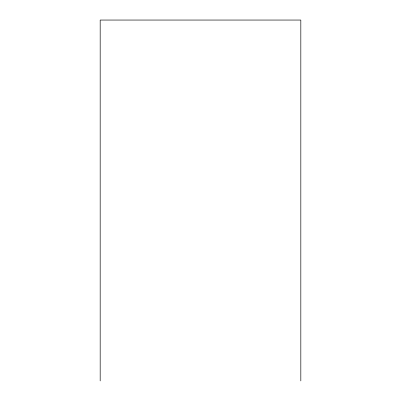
<?xml version="1.0" encoding="UTF-8"?>
<svg xmlns="http://www.w3.org/2000/svg" width="401" height="401" viewBox="0 0 401 401"><rect width="100%" height="100%" fill="white"/><g stroke="black" fill="none" stroke-linecap="round" stroke-linejoin="round"><path stroke-width="0.6" d="M300.82 380.95L300.82 20.05L100.18 20.05L100.18 380.95"/></g></svg>
